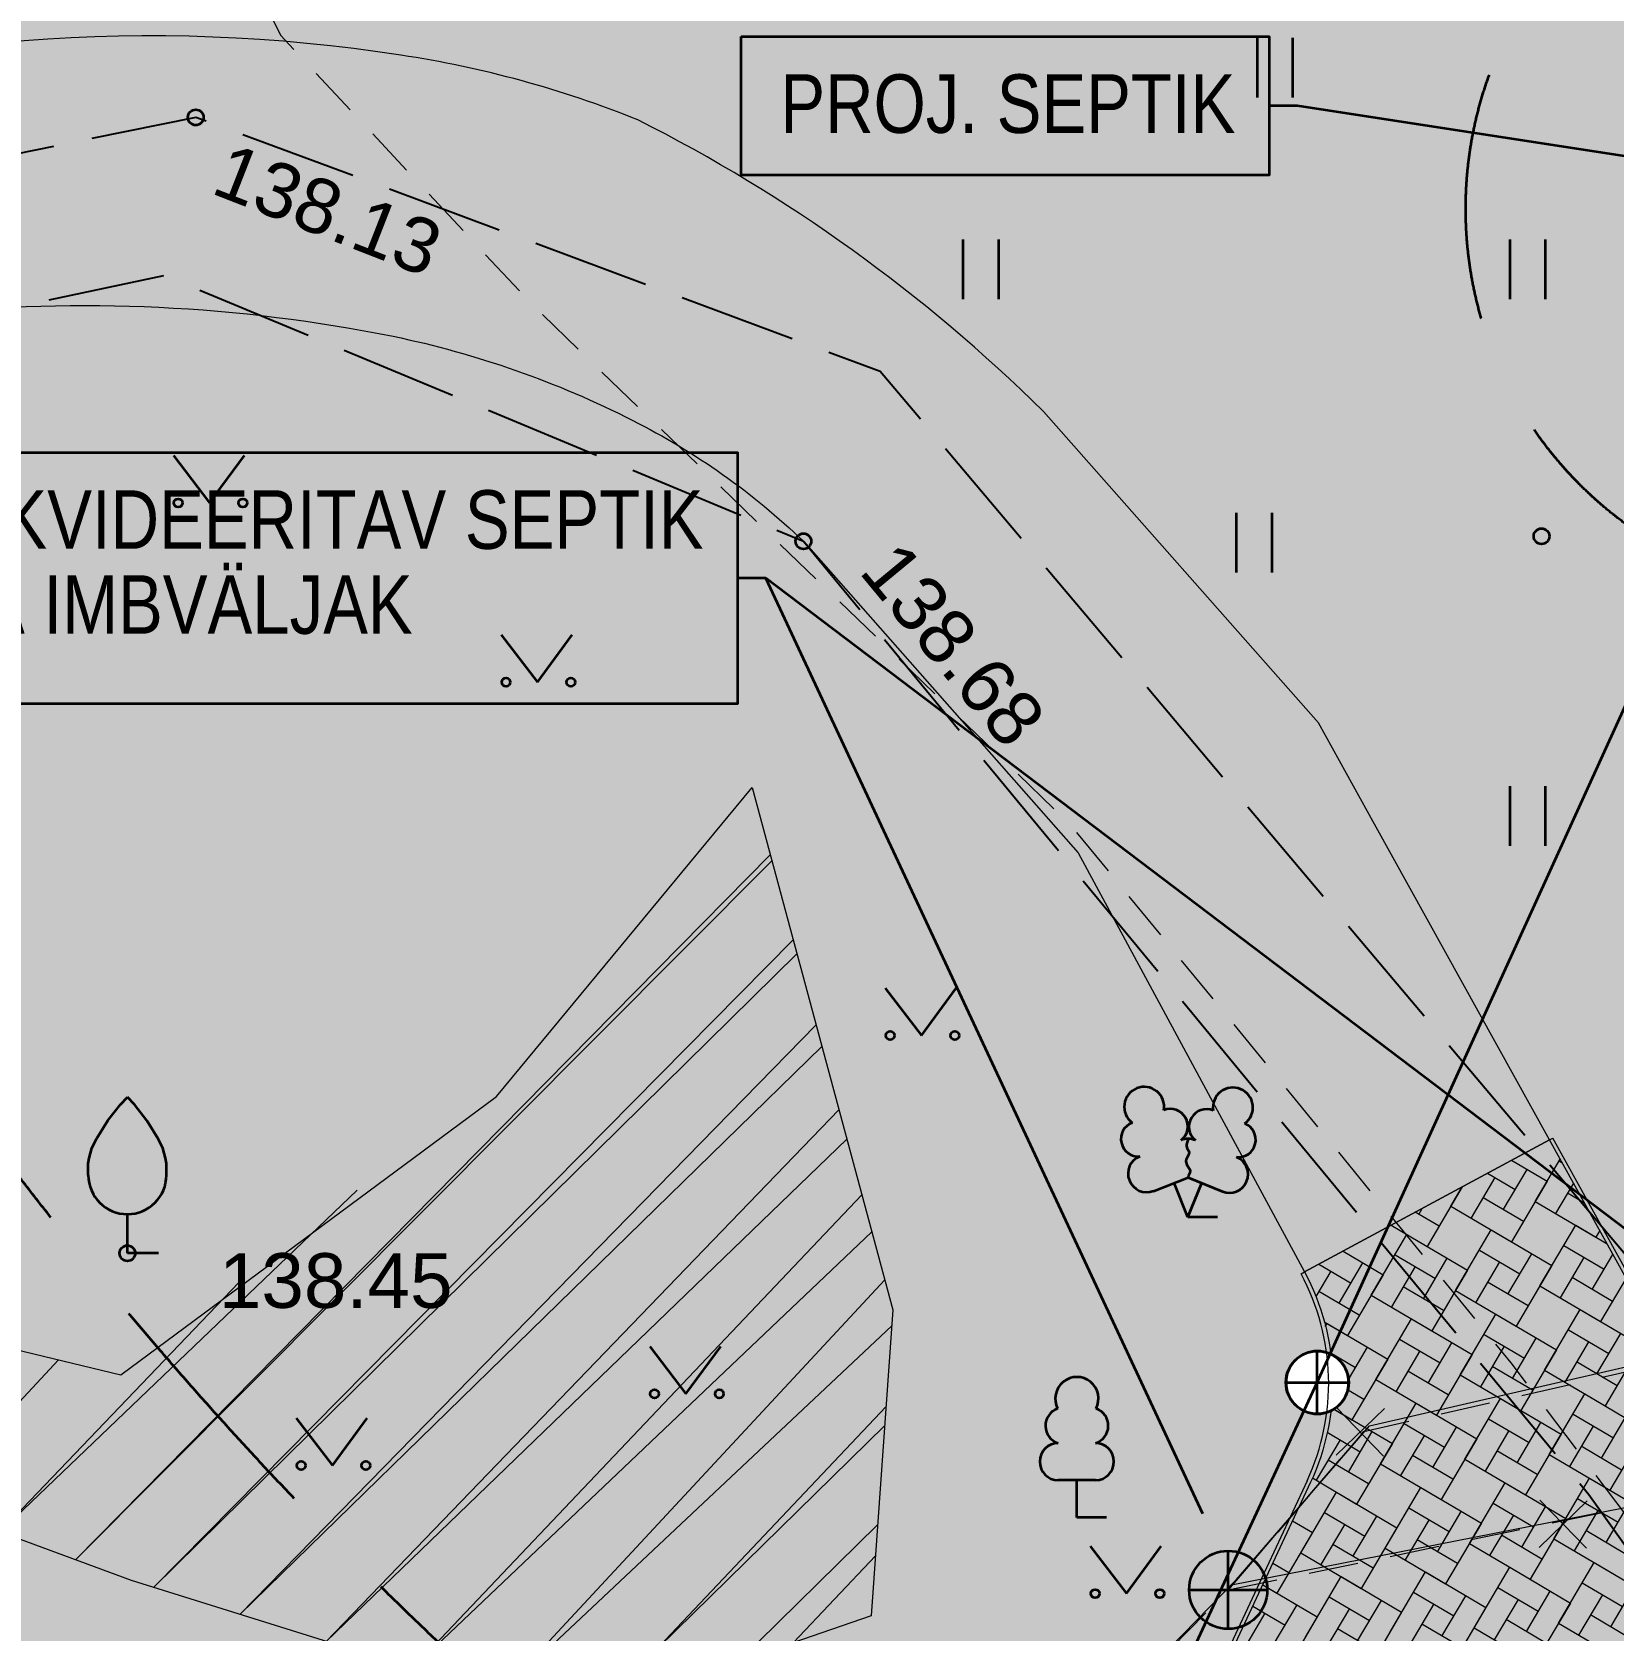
# Model space of a CAD drawing. Header units: millimetres. Extents: x 368386 to 996118, y -334862 to 250838.
# Drawn here: x 764866 to 785105, y -80723 to -60261 of the extents above; entities that cross this region are included whole.
import ezdxf

# ---------------------------------------------------------------- set-up
doc = ezdxf.new("R2010")
doc.units = ezdxf.units.MM
doc.header["$MEASUREMENT"] = 0
for name, pattern in [('HIDDEN', [4762.5, 3175, -1587.5]), ('Long Dashed', [1058.3333015441901, 634.9999904632571, -423.333311080933]), ('PINNASTEE', [2000, 1500, -500]), ('Wipeout_Contour', [1000, 0, -1000])]:
    doc.linetypes.add(name, pattern=pattern)
for name, color, linetype, lineweight, true_color in [('New_       asendi fill_Pen_No__149', 7, 'Continuous', 25, 0x186722), ('New__ASENDIPLAAN_Pen_No__102', 7, 'Continuous', 13, 0xcccccc), ('New__ASENDIPLAAN_Pen_No__181', 7, 'Continuous', 0, 0xe8e8e8), ('New_MPKAABEL_Pen_No__3', 7, 'Continuous', 18, 0xff6600), ('New_TEE#1_Pen_No__162', 7, 'Continuous', 25, 0xaaaaaa)]:
    doc.layers.add(name, color=color, linetype=linetype, lineweight=lineweight, true_color=true_color)
for name, color, linetype, lineweight in [('New_2D Drafting - General_Pen_No__1', 7, 'Continuous', 13), ('New__ASENDIPLAAN_Pen_No__1', 7, 'Continuous', 13), ('New__PRONTEX_TEKST_Pen_No__7', 7, 'Continuous', 35), ('New_ei pindi_Pen_No__7', 7, 'Continuous', 35), ('New_HALJASTUS#1_Pen_No__7', 7, 'Continuous', 35), ('New_KANAL_ELEMENDID_Pen_No__7', 7, 'Continuous', 35), ('New_Kanal_proj_kinnistu_Pen_No__36', 34, 'Continuous', 35), ('New_Kanal_proj_kinnistu_Pen_No__75', 6, 'Continuous', 20), ('New_KKAEV_Pen_No__7', 7, 'Continuous', 35), ('New_korgus-EH2000#1_Pen_No__1', 7, 'Continuous', 13), ('New_korgus-EH2000#1_Pen_No__7', 7, 'Continuous', 35), ('New_KTRASS_Pen_No__75', 6, 'Continuous', 20), ('New_LIKV_TORUSTIK_Pen_No__1', 7, 'Continuous', 13), ('New_likvideeritav_Pen_No__1', 7, 'Continuous', 13), ('New_PUU_Pen_No__7', 7, 'Continuous', 35)]:
    doc.layers.add(name, color=color, linetype=linetype, lineweight=lineweight)
doc.layers.add('New_KANAL_ELEMENDID', color=7, linetype='Continuous')
doc.styles.add('GENERATED_STYLE_1', font='')
doc.styles.add('GENERATED_STYLE_2', font='')
doc.styles.get('GENERATED_STYLE_1').set_extended_font_data('Arial')
doc.styles.get('GENERATED_STYLE_2').set_extended_font_data('Arial Narrow')
doc.linetypes.add('Kanal11', pattern='A,0,[1,TRN_EP_AS-4-01_V01_Abihoone-Asendiplaan1.Shx,S=13.49206349206349,R=0,X=0,Y=0],-2650,0', length=2650)
doc.linetypes.add('Ristid', pattern='A,0,[3,TRN_EP_AS-4-01_V01_Abihoone-Asendiplaan1.Shx,S=2000,R=0,X=0,Y=0],-2000,0', length=2000)

# ---------------------------------------------------------------- blocks, each defined once
blk = doc.blocks.new('*X1')
at = {"layer": 'New__ASENDIPLAAN_Pen_No__102', "color": 254, "linetype": 'Continuous', "lineweight": 13, "true_color": 0xcccccc}
for p, q in [((783498.8724931059, -74874.32731710466), (783851.6706971982, -75082.55254021418)), ((783699.1856889944, -75340.90950697346), (784004.1557054023, -74824.19557345491)), ((783807.2694439397, -74707.99122421308), (784262.5126721615, -74976.68058165886)), ((784110.0276639576, -75235.03754841814), (784428.676403027, -74695.14761000841)), ((784414.9976803655, -74718.3236148996), (784454.4135508747, -74741.58727762703)), ((783174.643891396, -75049.20232370356), (782725.016730864, -75811.01039084342)), ((783029.9867472718, -75294.29645732486), (783174.6438913961, -75049.20232370353)), ((783593.313730439, -74930.06753201025), (783288.343714031, -75446.7814655288)), ((784262.5126721615, -74976.68058165886), (783805.0576475495, -75751.75148193668)), ((784597.3742236018, -74999.54306057832), (784368.3846307168, -75387.52255662209)), ((783029.9867472718, -75294.29645732486), (783805.0576475495, -75751.75148193668)), ((783957.5426557536, -75493.3945151774), (783440.828722235, -75188.42449876953)), ((784110.0276639576, -75235.03754841814), (784885.0985642353, -75692.49257302997)), ((784741.3211297333, -75259.27838614928), (784520.8696389208, -75129.16558986281)), ((782877.5017390678, -75552.65342408414), (782573.6816406047, -75373.3355957794)), ((782619.1447723086, -75400.16841588021), (782663.608627315, -75324.83283472923)), ((782009.2047394927, -76433.59628291732), (782466.6597641046, -75658.52538263949)), ((782265.2846897711, -75539.67168867096), (782725.016730864, -75811.01039084342)), ((782466.6597641046, -75658.52538263949), (783241.7306643823, -76115.9804072513)), ((783089.2456561783, -76374.33737401057), (783546.7006807904, -75599.26647373276)), ((783546.7006807904, -75599.26647373276), (784321.7715810679, -76056.72149834457)), ((784169.2865728642, -76315.07846510386), (784626.7415974761, -75540.00756482602)), ((784626.7415974761, -75540.00756482602), (785028.228708592, -75776.9694946715)), ((784934.7698647513, -75608.33396171828), (784885.0985642353, -75692.49257302997)), ((781648.4907881034, -75872.34387445416), (782161.6897476966, -76175.23931615805)), ((783394.2156725862, -75857.62344049203), (783910.9296061047, -76162.5934568999)), ((783758.4445979008, -76420.95042365917), (784063.4146143087, -75904.23649014064)), ((784474.2565892721, -75798.36453158529), (784990.9705227906, -76103.33454799317)), ((784838.4855145867, -76361.69151475246), (785103.467685326, -75912.72941228827)), ((781340.0938372697, -76038.67996734574), (781750.8477727334, -76281.11127471339)), ((781598.3627645295, -76539.46824147266), (781903.3327809374, -76022.75430795412)), ((782572.5317226598, -76069.3673576027), (782267.5617062518, -76586.08129112126)), ((782314.1747559006, -75916.88234939876), (782830.8886894191, -76221.85236580664)), ((782678.4036812151, -76480.20933256592), (782983.373697623, -75963.49539904737)), ((783241.7306643823, -76115.9804072513), (782784.2756397704, -76891.05130752914)), ((783652.5726393455, -76010.10844869596), (783347.6026229375, -76526.82238221452)), ((784321.7715810679, -76056.72149834457), (783864.316556456, -76831.79239862239)), ((784732.6135560313, -75950.84953978923), (784427.6435396234, -76467.56347330779)), ((781492.4908059741, -76128.62626650944), (781300.6662497687, -76453.63664670952)), ((782161.6897476966, -76175.23931615805), (781704.2347230847, -76950.31021643589)), ((784016.80156466, -76573.43543186312), (783500.0876311415, -76268.46541545524)), ((784169.2865728642, -76315.07846510386), (784944.3574731419, -76772.53348971567)), ((785096.8424813458, -76514.17652295639), (784580.1285478274, -76209.20650654851)), ((785272.1655059007, -76217.12486285825), (784944.3574731419, -76772.53348971567)), ((781856.7197312886, -76691.9532496766), (781340.0057977702, -76386.98323326872)), ((782009.2047394927, -76433.59628291732), (782784.2756397704, -76891.05130752914)), ((782936.7606479743, -76632.69434076986), (782420.0467144559, -76327.72432436197)), ((783089.2456561783, -76374.33737401057), (783864.316556456, -76831.79239862239)), ((783148.5045650849, -77454.37829069629), (783605.959589697, -76679.30739041846)), ((783605.959589697, -76679.30739041846), (784381.0304899745, -77136.76241503027)), ((784228.5454817706, -77395.11938178955), (784686.0005063826, -76620.04848151174)), ((784686.0005063826, -76620.04848151174), (785461.0714066603, -77077.50350612355)), ((781406.91437083, -76774.82860693471), (781704.2347230847, -76950.31021643589)), ((781422.11802672, -76838.08157011446), (781445.8777563255, -76797.82520823194)), ((781445.8777563255, -76797.82520823194), (782220.9486566032, -77255.28023284375)), ((782068.4636483993, -77513.63719960302), (782525.9186730112, -76738.5662993252)), ((782525.9186730112, -76738.5662993252), (783300.9895732889, -77196.02132393702)), ((783453.4745814928, -76937.66435717772), (783970.1885150113, -77242.6343735856)), ((784533.5154981785, -76878.40544827099), (785050.229431697, -77183.37546467887)), ((784897.7444234932, -77441.73243143815), (785202.714439901, -76925.0184979196)), ((781657.6216734361, -77619.50915815837), (781962.5916898439, -77102.79522463982)), ((782373.4336648072, -76996.92326608447), (782890.1475983257, -77301.89328249234)), ((782737.6625901217, -77560.25024925162), (783042.6326065296, -77043.53631573307)), ((783711.8315482521, -77090.14936538166), (783406.8615318441, -77606.86329890022)), ((783817.7035068074, -77500.99134034489), (784122.6735232153, -76984.27740682634)), ((784381.0304899745, -77136.76241503027), (783923.5754653626, -77911.8333153081)), ((784791.8724649377, -77030.89045647494), (784486.9024485298, -77547.60438999349)), ((785461.0714066603, -77077.50350612355), (785003.6163820483, -77852.57440640137)), ((781484.9884129404, -77169.26395826269), (781810.10668164, -77361.15219139909)), ((781551.7497148807, -77208.66718319515), (781501.5598766165, -77293.70435851377)), ((782220.9486566032, -77255.28023284375), (781763.4936319913, -78030.35113312159)), ((782631.7906315664, -77149.4082742884), (782326.8206151584, -77666.12220780697)), ((783300.9895732889, -77196.02132393702), (782843.534548677, -77971.09222421484)), ((785156.1013902522, -77594.21743964209), (784639.3874567338, -77289.24742323422)), ((781915.9786401952, -77771.9941663623), (781511.3049699332, -77533.15149568129)), ((782068.4636483993, -77513.63719960302), (782843.534548677, -77971.09222421484)), ((782996.0195568809, -77712.73525745557), (782479.3056233625, -77407.76524104769)), ((783148.5045650849, -77454.37829069629), (783923.5754653626, -77911.8333153081)), ((784076.0604735666, -77653.47634854882), (783559.3465400481, -77348.50633214094)), ((784228.5454817706, -77395.11938178955), (785003.6163820483, -77852.57440640137)), ((784287.8043906773, -78475.16029847527), (784745.2594152892, -77700.08939819745)), ((784745.2594152892, -77700.08939819745), (785520.3303155669, -78157.54442280927)), ((781494.3123304257, -77896.20591019047), (781505.1366652321, -77877.86612491767)), ((781496.0826243695, -77872.52233445388), (781763.4936319913, -78030.35113312159)), ((781505.1366652321, -77877.86612491767), (782280.2075655098, -78335.32114952948)), ((782127.7225573059, -78593.67811628875), (782585.1775819178, -77818.60721601092)), ((782585.1775819178, -77818.60721601092), (783360.2484821955, -78276.06224062273)), ((783207.7634739915, -78534.419207382), (783665.2184986036, -77759.34830710417)), ((783665.2184986036, -77759.34830710417), (784440.2893988811, -78216.803331716)), ((784592.7744070851, -77958.44636495672), (785109.4883406037, -78263.41638136459)), ((782432.6925737138, -78076.96418277019), (782949.4065072323, -78381.93419917807)), ((782796.9214990283, -78640.29116593733), (783101.8915154362, -78123.5772324188)), ((783512.7334903994, -78017.70527386344), (784029.4474239179, -78322.67529027132)), ((783876.962415714, -78581.0322570306), (784181.932432122, -78064.31832351205)), ((784851.1313738443, -78110.93137316065), (784546.1613574364, -78627.64530667922)), ((784957.0033323998, -78521.77334812387), (785261.9733488075, -78005.05941460533)), ((785520.3303155669, -78157.54442280927), (785062.875290955, -78932.6153230871)), ((781611.0086237873, -78288.70809988087), (781306.0386073794, -78805.42203339943)), ((781445.8671741262, -78191.23987356493), (781869.3655905466, -78441.1931080848)), ((781716.8805823427, -78699.55007484408), (782021.8505987505, -78182.83614132553)), ((782280.2075655098, -78335.32114952948), (781822.7525408979, -79110.3920498073)), ((782691.049540473, -78229.44919097412), (782386.079524065, -78746.16312449268)), ((783360.2484821955, -78276.06224062273), (782902.7934575836, -79051.13314090057)), ((783771.0904571587, -78170.19028206739), (783466.1204407507, -78686.90421558594)), ((784440.2893988811, -78216.803331716), (783982.8343742692, -78991.87423199382)), ((785215.3602991588, -78674.25835632782), (784698.6463656405, -78369.28833991993)), ((781975.2375491018, -78852.03508304802), (781458.5236155834, -78547.06506664015)), ((783055.2784657875, -78792.77617414128), (782538.5645322691, -78487.8061577334)), ((783207.7634739915, -78534.419207382), (783982.8343742692, -78991.87423199382)), ((784135.3193824732, -78733.51726523454), (783618.6054489547, -78428.54724882667)), ((784287.8043906773, -78475.16029847527), (785062.875290955, -78932.6153230871)), ((781255.8503072478, -78775.80036902816), (781822.7525408979, -79110.3920498073)), ((782127.7225573059, -78593.67811628875), (782902.7934575836, -79051.13314090057)), ((784347.0632995839, -79555.20121516098), (784804.5183241958, -78780.13031488315)), ((784804.5183241958, -78780.13031488315), (785579.5892244735, -79237.58533949497)), ((781106.9405495267, -79732.97794188118), (781564.3955741386, -78957.90704160336)), ((781564.3955741386, -78957.90704160336), (782339.4664744163, -79415.36206621518)), ((782186.9814662124, -79673.71903297445), (782644.4364908243, -78898.64813269662)), ((782644.4364908243, -78898.64813269662), (783419.507391102, -79356.10315730843)), ((783267.0223828981, -79614.4601240677), (783724.4774075102, -78839.38922378988)), ((783724.4774075102, -78839.38922378988), (784499.5483077877, -79296.8442484017)), ((782491.9514826203, -79157.00509945588), (783008.6654161388, -79461.97511586377)), ((783571.992399306, -79097.74619054915), (784088.7063328245, -79402.71620695702)), ((783936.2213246207, -79661.0731737163), (784241.1913410285, -79144.35924019775)), ((784652.0333159917, -79038.48728164242), (785168.7472495103, -79343.4572980503)), ((785016.2622413064, -79601.81426480958), (785321.2322577141, -79085.10033129103)), ((781003.5135731492, -79323.57902120097), (781259.4255577307, -79474.62097512193)), ((781670.2675326938, -79368.74901656657), (781365.2975162859, -79885.46295008513)), ((781411.9105659346, -79216.26400836263), (781928.6244994531, -79521.23402477051)), ((781776.1394912492, -79779.59099152978), (782081.109507657, -79262.87705801125)), ((782750.3084493795, -79309.49010765983), (782445.3384329715, -79826.20404117838)), ((782856.1804079348, -79720.33208262305), (783161.1504243427, -79203.6181491045)), ((783419.507391102, -79356.10315730843), (782962.0523664901, -80131.17405758626)), ((783830.3493660653, -79250.23119875308), (783525.3793496573, -79766.94513227165)), ((784499.5483077877, -79296.8442484017), (784042.0932831758, -80071.91514867952)), ((784910.390282751, -79190.97228984635), (784605.420266343, -79707.68622336492)), ((781259.4255577307, -79474.62097512193), (780801.9705331188, -80249.69187539975)), ((782339.4664744163, -79415.36206621518), (781882.0114498044, -80190.43296649301)), ((783114.537374694, -79872.81709082698), (782597.8234411756, -79567.8470744191)), ((784194.5782913798, -79813.55818192025), (783677.8643578613, -79508.58816551237)), ((784347.0632995839, -79555.20121516098), (785122.1341998616, -80012.6562397728)), ((785274.6192080654, -79754.29927301352), (784757.905274547, -79449.32925660563)), ((781106.9405495267, -79732.97794188118), (781882.0114498044, -80190.43296649301)), ((782034.4964580083, -79932.07599973373), (781517.7825244899, -79627.10598332585)), ((782186.9814662124, -79673.71903297445), (782962.0523664901, -80131.17405758626)), ((783267.0223828981, -79614.4601240677), (784042.0932831758, -80071.91514867952)), ((780954.4555413228, -79991.33490864046), (780748.475672474, -79869.76341635508)), ((782246.240375119, -80753.75994966015), (782703.6953997309, -79978.68904938233)), ((782703.6953997309, -79978.68904938233), (783478.7663000086, -80436.14407399415)), ((783326.2812918046, -80694.50104075341), (783783.7363164166, -79919.43014047558)), ((783783.7363164166, -79919.43014047558), (784558.8072166942, -80376.8851650874)), ((784406.3222084903, -80635.2421318467), (784863.7772331022, -79860.17123156886)), ((784863.7772331022, -79860.17123156886), (785638.84813338, -80317.6262561807)), ((780620.9567221365, -80142.85561393213), (780801.9705331188, -80249.69187539975)), ((780620.9567221365, -80142.85561393209), (781318.6844666373, -80554.66189180763)), ((781166.1994584333, -80813.0188585669), (781623.6544830452, -80037.94795828906)), ((781623.6544830452, -80037.94795828906), (782398.7253833229, -80495.40298290088)), ((783631.2513082125, -80177.78710723485), (784147.965241731, -80482.75712364273)), ((784711.2922248982, -80118.52819832813), (785228.0061584167, -80423.49821473601)), ((785075.5211502129, -80681.8551814953), (785380.4911666206, -80165.14124797675)), ((780493.4377717989, -80415.94781150916), (780907.8424916741, -80660.53385036295)), ((780755.3574834702, -80918.89081712223), (781060.3274998781, -80402.1768836037)), ((781471.1694748412, -80296.30492504833), (781987.8834083597, -80601.27494145621)), ((781835.3984001558, -80859.6319082155), (782140.3684165636, -80342.91797469695)), ((782809.5673582861, -80389.53102434553), (782504.5973418781, -80906.2449578641)), ((782551.2103915268, -80237.0460161416), (783067.9243250454, -80542.01603254947)), ((782915.4393168414, -80800.37299930875), (783220.4093332493, -80283.6590657902)), ((783889.6082749718, -80330.27211543878), (783584.6382585638, -80846.98604895735)), ((783995.4802335271, -80741.11409040201), (784300.450249935, -80224.40015688346)), ((784558.8072166942, -80376.8851650874), (784101.3521920823, -81151.95606536523)), ((784969.6491916574, -80271.01320653208), (784664.6791752495, -80787.72714005063)), ((780649.4855249149, -80508.04884215901), (780344.5155085069, -81024.76277567758)), ((781318.6844666373, -80554.66189180763), (780861.2294420254, -81329.73279208544)), ((781729.5264416004, -80448.78993325226), (781424.5564251925, -80965.50386677083)), ((782398.7253833229, -80495.40298290088), (781941.270358711, -81270.47388317871)), ((783478.7663000086, -80436.14407399415), (783021.3112753966, -81211.21497427196)), ((784253.8372002863, -80893.59909860595), (783737.1232667678, -80588.62908219807)), ((785333.8781169719, -80834.34018969923), (784817.1641834535, -80529.37017329136)), ((782093.7553669149, -81012.11691641943), (781577.0414333965, -80707.14690001155)), ((783173.7962836006, -80952.85800751268), (782657.0823500822, -80647.88799110481)), ((783326.2812918046, -80694.50104075341), (784101.3521920823, -81151.95606536523)), ((784406.3222084903, -80635.2421318467), (785181.393108768, -81092.69715645851))]:
    blk.add_line(p, q, dxfattribs=at)

msp = doc.modelspace()

# ---------------------------------------------------------------- hatches: boundary and pattern name
at = {"layer": 'New_       asendi fill_Pen_No__149', "linetype": 'Continuous', "lineweight": 0, "true_color": 0x061908}
h = msp.add_hatch(color=98, dxfattribs=at)
h.paths.add_polyline_path([(802345.6257092145, -38322.05182827363), (677945.6257091912, -100972.0518277148), (697685.6257091819, -113562.0518284972), (725141.8797725517, -157386.0399905721), (747105.6257092238, -214022.0518284599), (773035.6257092752, -233162.0518281246), (849485.6257092285, -225922.0518279011), (847735.6257092286, -145332.0518280502)])
h.paths.add_polyline_path([(757638.7082695107, -147399.2778626392, -0.0006564119768535498), (757597.248581513, -147430.1463600797)], flags=0)
h.paths.add_polyline_path([(781623.1830728371, -112523.2600048446, 0.0599555899640497), (781750.4009111881, -112778.3101978391, 0.7851663409812334), (783932.82217312, -111999.1406781342, 0.05995558996405283), (783869.7476740469, -111721.1899866295, 0.9999999999999997)], flags=0)
at = {"layer": 'New__ASENDIPLAAN_Pen_No__181', "linetype": 'Continuous', "lineweight": 0, "true_color": 0xe8e8e8}
msp.add_hatch(color=254, dxfattribs=at).paths.add_polyline_path([(699340.7646368695, -112422.7998418125, 0.02546073835163982), (698921.6981446419, -115530.2768582549), (703744.0407512026, -123208.9979008183, -0.03887202843307743), (702832.4323581739, -115853.6332386911, -0.03742157822841388), (703282.4696697416, -112504.2869289281, -0.03573776392279675), (704611.5884263125, -107962.294471525, -0.02765071000608543), (708261.6032882693, -99521.92543636875, -0.02002411947369439), (710387.9444156366, -95602.47043552334, -0.02898342446858303), (713073.6414532134, -91639.1082242419, -0.07773333684247212), (720047.4955151809, -84906.23302538529, -0.02827130160652296), (723989.9652858387, -82532.03092124654, -0.009347188014355592), (728115.843406648, -80452.08988133777, 0.004507260523818014), (740779.4003360049, -74146.97772709474, 0.009020572752989972), (753203.2432587454, -67532.81268233877, -0.01170486656368708), (755981.6472728777, -66040.04414377687, -0.04092998121297451), (759298.9656662478, -64684.85347294837, -0.05165219896947422), (763468.7033522084, -63872.40312326048, -0.07619102556771316), (769491.0474670142, -64157.83867633104, -0.06666932271223226), (772556.5176411842, -65234.67482177966, -0.07492772385449879), (774741.6257092806, -66781.05182807246), (778260.0638679237, -70770.3082778296), (781155.3428645998, -76138.32672088449), (784291.1540398939, -74447.00461950173), (782049.9187232727, -70402.95810063173), (781332.6104302615, -69108.65933432388), (777814.1722142453, -65119.40271941785, 0.078030869869757), (772622.8711221854, -61385.97427366972, 0.05834907599235419), (769589.3066429513, -60558.43969052557, 0.1171653581726586), (760032.3265512206, -61309.07281028067, 0.03841684021918827), (756890.05364172, -62617.31607198954, 0.01101994394536065), (754220.1088756481, -64050.8761584224, -0.007635366795423511), (745848.9115286466, -68525.56925785098, -0.002975020184551572), (736487.0956635542, -73268.6849290801, 0.004823366210694588), (726601.5321549594, -78287.79694669333, 0.02252482288492878), (721140.6843378145, -81429.29230258027, 0.0311511183356719), (715078.4167063466, -85994.05718894195, 0.01688784410462784), (712257.7508858663, -88508.25704746632, 0.01672738621550994), (711237.4469064273, -89547.70342399462, 0.04222389868453461), (710603.8885250064, -90337.73836365122, 0.060801129602056), (704662.352552374, -98642.96577618211, 0.03514811948028023), (701045.2300871176, -106603.5809946209, 0.04204878289610606)])
at = {"layer": 'New__PRONTEX_TEKST_Pen_No__7', "linetype": 'Continuous', "lineweight": 35}
for points in [[(779966.6574379039, -79184.17725387312), (780170.5281015561, -79916.68100982255), (779740.1086881832, -79289.89226698226)], [(780280.8669173933, -79591.0878894041), (780484.2863852932, -80323.71707215259), (780054.2530995404, -79696.66334755073)]]:
    msp.add_hatch(color=7, dxfattribs=at).paths.add_polyline_path(points)
at = {"layer": 'New_Kanal_proj_kinnistu_Pen_No__75', "linetype": 'Continuous', "lineweight": 20}
h = msp.add_hatch(dxfattribs=at)
h.set_pattern_fill('JIS_LC_20_0001', color=6, style=0, pattern_type=2)
h.set_pattern_definition([(45, (-640523628.114811, -6432857147.434388), (-707.1067811865477, 707.1067811865477), []), (45, (-640523608.114811, -6432857147.434388), (-707.1067811865477, 707.1067811865477), [])])
h.paths.add_polyline_path([(735416.1197426106, -83585.6444998766), (738688.8578199391, -88901.11742123315), (740282.7151112101, -93495.77445025841), (762393.0659326102, -102888.2731371681), (767213.9073631802, -98868.16681876132), (766796.860076192, -96918.72282094607), (753132.031325305, -89848.88133268157), (753790.9949782147, -88705.23030358652), (756947.5268803613, -80445.12962038911), (760695.9097462782, -78079.13042838968), (766141.0348148161, -80089.18222460247), (771794.2518008017, -81856.64327769823), (775609.3057731009, -80539.71236805714), (775886.7616630701, -76623.57370510048), (774083.2826070796, -69934.95013612605), (771097.2923198092, -73469.79860450423), (766002.3029270192, -77455.32040438897), (758961.7946628091, -75757.17157545782), (756074.5693125605, -72853.92759601868)])

# ---------------------------------------------------------------- linework, layer by layer
at = {"layer": 'New_2D Drafting - General_Pen_No__1', "color": 7, "linetype": 'Continuous', "lineweight": 13}
for p, q in [((784291.1540398939, -74447.00461950175), (784334.8869339182, -74422.7675821363)), ((785496.5055089687, -76518.77219167001), (784334.8869339181, -74422.7675821363)), ((781111.3357720787, -76162.06225980498), (781155.3428645998, -76138.3267208845)), ((781187.8727297289, -78810.58138264378), (779439.6753027374, -82554.48827547651))]:
    msp.add_line(p, q, dxfattribs=at)
at = {"layer": 'New__ASENDIPLAAN_Pen_No__1', "color": 7, "linetype": 'Continuous', "lineweight": 13, "flags": 128}
msp.add_lwpolyline([(740779.4003360049, -74146.97772709474, 0.009020572752989972), (753203.2432587454, -67532.81268233877, -0.01170486656368708), (755981.6472728777, -66040.04414377687, -0.04092998121297451), (759298.9656662478, -64684.85347294837, -0.05165219896947422), (763468.7033522084, -63872.40312326048, -0.07619102556771316), (769491.0474670142, -64157.83867633104, -0.06666932271223226), (772556.5176411842, -65234.67482177966, -0.07492772385449879), (774741.6257092806, -66781.05182807246), (778260.0638679237, -70770.3082778296), (781155.3428645998, -76138.32672088449), (784291.1540398939, -74447.00461950173), (782049.9187232727, -70402.95810063173), (781332.6104302615, -69108.65933432388), (777814.1722142453, -65119.40271941785, 0.078030869869757), (772622.8711221854, -61385.97427366972, 0.05834907599235419), (769589.3066429513, -60558.43969052557, 0.1171653581726586), (760032.3265512206, -61309.07281028067, 0.03841684021918827), (756890.05364172, -62617.31607198954, 0.01101994394536065), (754220.1088756481, -64050.8761584224, -0.007635366795423511), (745848.9115286466, -68525.56925785098, -0.002975020184551572), (736487.0956635542, -73268.6849290801, 0.004823366210694588)], format="xyb", dxfattribs=at)
msp.add_lwpolyline([(781155.3428645998, -76138.3267208845, -0.2371756086258266), (781233.1770588203, -78831.73599834763), (779484.9796318287, -82575.64289118044), (781568.6348401282, -83548.5946173198), (782493.7612791036, -83979.63543276033), (787931.2526240238, -86523.11361125432), (786286.8679666797, -90052.37654900264), (787149.8738774549, -90454.4757135897), (800310.368210732, -82945.97384619598), (797801.0025096994, -78012.7347385766), (796282.1756759788, -75026.82507059892), (790933.6149555712, -78078.35772127617, -0.4178513852653455), (785452.7726149445, -76543.00922903566), (784291.1540398939, -74447.00461950175)], format="xyb", close=True, dxfattribs=at)
at = {"layer": 'New__PRONTEX_TEKST_Pen_No__7', "color": 7, "linetype": 'Continuous', "lineweight": 35}
for p, q in [((781064.1608820838, -61206.21749247708), (780704.1608820978, -61206.21749247708)), ((787356.8230721244, -62175.24148385324), (781064.1608820838, -61206.21749247708)), ((774261.8130054866, -67254.22198652574), (773901.8130055006, -67254.22198652574)), ((774261.8130054866, -67254.22198652574), (773901.8130055006, -67254.22198652574)), ((786362.1207344654, -76426.5284049446), (774261.8130054866, -67254.22198652574)), ((779853.3830630436, -79237.03475996203), (774261.8130054866, -67254.22198652574))]:
    msp.add_line(p, q, dxfattribs=at)
at = {"layer": 'New__PRONTEX_TEKST_Pen_No__7', "color": 7, "linetype": 'Continuous', "lineweight": 35, "flags": 128}
for points in [[(773946.1458753172, -60318.17179034748), (780703.6533827736, -60318.17179034748), (780703.6533827736, -62093.69731555977), (773946.1458753172, -62093.69731555977)], [(763272.038107792, -65643.71721121766), (773899.6657353669, -65643.71721121766), (773899.6657353669, -68865.18868292964), (763272.038107792, -68865.18868292964)], [(763272.038107792, -65643.71721121766), (773899.6657353669, -65643.71721121766), (773899.6657353669, -68865.18868292964), (763272.038107792, -68865.18868292964)]]:
    msp.add_lwpolyline(points, close=True, dxfattribs=at)
at = {"layer": 'New_ei pindi_Pen_No__7', "color": 7, "linetype": 'HIDDEN', "lineweight": 35}
msp.add_circle((788219.4498052663, -62524.68412417271), 5000, dxfattribs=at)
at = {"layer": 'New_HALJASTUS#1_Pen_No__7', "color": 7, "linetype": 'Continuous', "lineweight": 35}
for p, q in [((780548.7828152797, -60337.54322911898), (780548.7828152797, -61098.65893843869)), ((781003.8387934288, -60337.54322911898), (781003.8387934288, -61098.65893843869)), ((776782.0977201296, -62919.49397373298), (776782.0977201296, -63680.60968305269)), ((777237.1536982788, -62919.49397373298), (777237.1536982788, -63680.60968305269)), ((783782.0977201296, -62919.49397373298), (783782.0977201296, -63680.60968305269)), ((784237.1536982788, -62919.49397373298), (784237.1536982788, -63680.60968305269)), ((766675.907381166, -65684.81857191125), (767139.3121608377, -66291.52485682914)), ((767139.3121608377, -66291.52485682914), (767584.8936797662, -65684.81857191125)), ((780282.0977201296, -66419.49397373298), (780282.0977201296, -67180.6096830527)), ((780737.1536982788, -66419.49397373298), (780737.1536982788, -67180.6096830527)), ((770872.068394379, -67979.59412589023), (771335.4731740507, -68586.30041080812)), ((771335.4731740507, -68586.30041080812), (771781.0546929792, -67979.59412589023)), ((783782.0977201296, -69919.49397373298), (783782.0977201296, -70680.6096830527)), ((784237.1536982788, -69919.49397373298), (784237.1536982788, -70680.6096830527)), ((775789.4445816597, -72503.58021865884), (776252.8493613314, -73110.28650357673)), ((776252.8493613314, -73110.28650357673), (776698.43088026, -72503.58021865884)), ((772773.4538541951, -77093.1313266168), (773236.8586338668, -77699.83761153469)), ((773236.8586338668, -77699.83761153469), (773682.4401527953, -77093.1313266168)), ((768249.4677606116, -78011.0415476496), (768712.8725402832, -78617.74783256749)), ((768712.8725402832, -78617.74783256749), (769158.4540592118, -78011.0415476496)), ((778412.04521566, -79650.16694414715), (778875.4499953317, -80256.87322906504)), ((778875.4499953317, -80256.87322906504), (779321.0315142602, -79650.16694414715))]:
    msp.add_line(p, q, dxfattribs=at)
for centre in [(766738.2887938835, -66291.52485682914), (767567.070419023, -66291.52485682914), (770934.4498070965, -68586.30041080812), (771763.231432236, -68586.30041080812), (775851.8259943773, -73110.28650357673), (776680.6076195168, -73110.28650357673), (772835.8352669126, -77699.83761153469), (773664.6168920521, -77699.83761153469), (768311.8491733291, -78617.74783256749), (769140.6307984686, -78617.74783256749), (778474.4266283775, -80256.87322906504), (779303.208253517, -80256.87322906504)]:
    msp.add_circle(centre, 55.00591521184057, dxfattribs=at)
at = {"layer": 'New_Kanal_proj_kinnistu_Pen_No__75', "color": 6, "linetype": 'Continuous', "lineweight": 20, "flags": 128}
msp.add_lwpolyline([(735416.1197426106, -83585.6444998766), (756074.5693125605, -72853.92759601868), (758961.7946628091, -75757.17157545782), (766002.3029270192, -77455.32040438897), (770813.500506159, -73893.37952482796), (774083.2826070796, -69934.95013612605), (775886.7616630701, -76623.57370510048), (775609.3057731009, -80539.71236805714), (771794.2518008017, -81856.64327769823), (766141.0348148161, -80089.18222460247), (760695.9097462782, -78079.13042838968), (756947.5268803613, -80445.12962038911), (753790.9949782147, -88705.23030358652), (753132.031325305, -89848.88133268157), (766796.860076192, -96918.72282094607), (767213.9073631802, -98868.16681876132), (762393.0659326102, -102888.2731371681), (740282.7151112101, -93495.77445025841), (738688.8578199391, -88901.11742123315)], close=True, dxfattribs=at)
at = {"layer": 'New_KKAEV_Pen_No__7', "color": 7, "linetype": 'Continuous', "lineweight": 35}
for p, q in [((780179.6257092461, -80709.05182837794), (780179.6257092461, -79709.05182837794)), ((779679.6257092461, -80209.05182837794), (780679.6257092461, -80209.05182837794))]:
    msp.add_line(p, q, dxfattribs=at)
msp.add_circle((780179.6257092461, -80209.05182837794), 500, dxfattribs=at)
at = {"layer": 'New_korgus-EH2000#1_Pen_No__7', "color": 7, "linetype": 'Continuous', "lineweight": 35}
for centre in [(766962.6257091837, -61354.0518279309), (774741.6257092806, -66781.05182807246), (784189.6257092555, -66717.0518278266), (766087.6257091837, -75898.05182862381)]:
    msp.add_circle(centre, 99.99999997671694, dxfattribs=at)
at = {"layer": 'New_KTRASS_Pen_No__75', "color": 6, "linetype": 'Long Dashed', "lineweight": 20, "flags": 128}
msp.add_lwpolyline([(769207.1519861307, -91644.16071261565), (769764.4555130352, -90825.0244655768), (780179.6257092461, -80209.05182837794)], dxfattribs=at)
at = {"layer": 'New_likvideeritav_Pen_No__1', "color": 7, "linetype": 'Continuous', "lineweight": 13, "flags": 128}
for points in [[(784773.9593468726, -79068.37938284565), (784157.3745599602, -79666.28609342565)], [(784764.6203087064, -79675.62513077696), (784166.7135981264, -79059.04034456302)]]:
    msp.add_lwpolyline(points, dxfattribs=at)
at = {"layer": 'New_PUU_Pen_No__7', "color": 7, "linetype": 'Continuous', "lineweight": 35}
for p, q in [((779220.6257093309, -75103.05182776699), (779665.6257092797, -74928.05182795326)), ((779660.625709275, -75438.05182772974), (779485.6257092285, -74998.05182731996)), ((779660.625709275, -75438.05182772974), (779840.6257093262, -74998.05182731996)), ((779665.6257092797, -74928.05182795326), (780105.6257092238, -75108.05182765523)), ((766087.6257091837, -75898.05182862381), (766087.6257091837, -75398.05182862381)), ((780040.6257092797, -75438.05182772974), (779660.625709275, -75438.05182772974)), ((766487.625709207, -75898.05182862381), (766087.6257091837, -75898.05182862381)), ((778481.6257092713, -78805.05182828108), (778001.6257092899, -78805.05182828108)), ((778241.6257092806, -79280.05182790855), (778241.6257092806, -78805.05182828108)), ((778621.6257092853, -79280.05182790855), (778241.6257092806, -79280.05182790855))]:
    msp.add_line(p, q, dxfattribs=at)
at = {"layer": 'New_PUU_Pen_No__7', "color": 7, "linetype": 'Continuous', "lineweight": 35, "flags": 128}
for points in [[(765587.6257091837, -74898.05182862381), (765587.6257091837, -74748.05182825128), (765597.6257091931, -74683.05182877282), (765632.6257092257, -74553.05182888458), (765692.6257091651, -74433.05182877282), (765837.6257091837, -74198.05182843754), (765997.6257092163, -73993.05182836304), (766087.6257091837, -73898.05182862381)], [(766587.6257091837, -74898.05182862381), (766587.6257091837, -74748.05182825128), (766577.6257091744, -74683.05182877282), (766542.6257091418, -74553.05182888458), (766482.6257092024, -74433.05182877282), (766337.6257091837, -74198.05182843754), (766177.6257091512, -73993.05182836304), (766087.6257091837, -73898.05182862381)], [(779665.6257092797, -74433.0518278415), (779645.625709261, -74508.05182802776), (779645.625709261, -74528.05182758073), (779655.6257092704, -74558.0518278415), (779675.625709289, -74593.05182799051), (779680.6257092936, -74613.05182754347), (779665.6257092797, -74648.05182769248), (779640.6257092564, -74698.05182750622), (779635.6257092517, -74723.05182787875), (779640.6257092564, -74738.05182754347), (779650.6257092657, -74768.05182780424), (779685.6257092983, -74828.05182739446), (779690.625709303, -74848.05182787875), (779685.6257092983, -74868.05182743171), (779670.6257092843, -74903.05182758073), (779665.6257092797, -74928.05182795326)]]:
    msp.add_lwpolyline(points, dxfattribs=at)
at = {"layer": 'New_PUU_Pen_No__7', "color": 7, "linetype": 'Continuous', "lineweight": 35}
for centre, radius, start, end in [((779103.5084411972, -74023.8310706607), 255.7953282704323, 111.5026944050923, 232.5173111120536), ((779103.5084415202, -74023.8310709646), 255.795328133442, 350.4855555576011, 111.5001722354948), ((780239.4714721226, -74032.58479427794), 255.7953285867491, 67.61680291077454, 188.6314194386708), ((780239.4714719242, -74032.58479435722), 255.7953282744851, 306.5996639027018, 67.61428057293539), ((779438.1421931186, -74274.41590129134), 223.9927859218447, 308.504120676293, 111.5724656116789), ((779901.2813427545, -74278.95359467536), 224.7893405315927, 67.70160369936653, 230.512620363672), ((779029.6918955708, -74435.32060569881), 223.9928249398014, 111.4304088191135, 274.4986808151839), ((780306.9377547919, -74445.1630530009), 223.9928268535865, 264.6182962192287, 67.68656500339715), ((779664.6433816506, -74670.67636038623), 237.5000002271552, 66.7655166494776, 111.5014915516563), ((779134.3105979656, -74879.59533607346), 237.5000001776549, 111.5014332731556, 291.5003611512171), ((780195.4847291174, -74887.77273586078), 237.4999998535633, 247.6166139390919, 67.61554154598159), ((766087.6257091837, -74898.05182862381), 500, 180, 0), ((778241.6257086172, -77760.05182742426), 276.9702146443543, 332.5798989668221, 207.4201001650043), ((778071.5739356255, -78107.47346359806), 232.5734174691028, 109.0217355677273, 253.1415398861063), ((778411.7100900584, -78107.47408168236), 232.563371677067, 286.8508162166827, 70.98590921547179), ((778004.1323230165, -78567.5584417578), 237.50661412825, 90.00160103260987, 269.395296614368), ((778479.1190955447, -78567.5584417578), 237.50661412825, 270.604703385632, 89.99839896739016)]:
    msp.add_arc(centre, radius, start, end, dxfattribs=at)

# ---------------------------------------------------------------- block references
at = {"layer": 'New__ASENDIPLAAN_Pen_No__102', "color": 254, "linetype": 'Continuous', "lineweight": 13, "true_color": 0xcccccc}
msp.add_blockref('*X1', (0, 0), dxfattribs=at)

# ---------------------------------------------------------------- texts
at = {"layer": 'New__PRONTEX_TEKST_Pen_No__7', "color": 7, "linetype": 'Continuous', "lineweight": 35, "insert": (774446.1458753172, -60803.20023003581), "char_height": 750, "attachment_point": 1, "style": 'GENERATED_STYLE_2'}
msp.add_mtext('\\A1;{\\pql;\\fArial Narrow|b0|i0|c0|p34;PROJ. SEPTIK}', dxfattribs=at)
at = {"layer": 'New__PRONTEX_TEKST_Pen_No__7', "color": 7, "linetype": 'Continuous', "lineweight": 35, "insert": (763772.038107792, -66128.745650906), "char_height": 750, "attachment_point": 1, "line_spacing_factor": 0.870429710211118, "style": 'GENERATED_STYLE_2'}
msp.add_mtext('\\A1;{\\pql;\\fArial Narrow|b0|i0|c0|p34;LIKVIDEERITAV SEPTIK\\P\\pql;\\fArial Narrow|b0|i0|c0|p34;JA IMBV\\fArial Narrow|b0|i0|c0|p34;ÄLJAK}', dxfattribs=at)
msp.add_mtext('\\A1;{\\pql;\\fArial Narrow|b0|i0|c0|p34;LIKVIDEERITAV SEPTIK\\P\\pql;\\fArial Narrow|b0|i0|c0|p34;JA IMBV\\fArial Narrow|b0|i0|c0|p34;ÄLJAK}', dxfattribs=at)
at = {"layer": 'New_korgus-EH2000#1_Pen_No__1', "color": 7, "linetype": 'Continuous', "lineweight": 13, "char_height": 700.0000000000001, "attachment_point": 1, "style": 'GENERATED_STYLE_1'}
for s, insert, rotation in [('\\A1;{\\pql;\\fArial|b0|i0|c0|p34; 138.13 }', (767137.9004371911, -61566.35207765245), 338.6450829340927), ('\\A1;{\\pql;\\fArial|b0|i0|c0|p34; 138.68 }', (775803.962496424, -66516.48287864715), 309.60302518836045)]:
    msp.add_mtext(s, dxfattribs=dict(at, insert=insert, rotation=rotation))
at = {"layer": 'New_korgus-EH2000#1_Pen_No__1', "color": 7, "linetype": 'Continuous', "lineweight": 13, "insert": (766987.625709207, -75898.0518284748), "char_height": 700.0000000000001, "attachment_point": 1, "style": 'GENERATED_STYLE_1'}
msp.add_mtext('\\A1;{\\pql;\\fArial|b0|i0|c0|p34; 138.45 }', dxfattribs=at)

# ---------------------------------------------------------------- next in the draw order: wipeouts: each hides what was drawn before it
at = {"color": 254, "linetype": 'Wipeout_Contour', "lineweight": 0, "ltscale": 25125091.22310442}
msp.add_wipeout([(781719.5104768575, -77514.16568226463), (781704.1387011373, -77436.88654761112), (781673.9858785254, -77364.09119471259), (781630.2107649931, -77298.57710703558), (781574.4956136291, -77242.86195590443), (781508.9815264178, -77199.08684260494), (781436.1861730536, -77168.93401976026), (781358.9070381672, -77153.56224357433), (781280.1139155013, -77153.56224357433), (781202.8347806149, -77168.93401976026), (781130.0394272507, -77199.08684260494), (781064.5253400394, -77242.86195590443), (781008.8101886754, -77298.57710703558), (780965.0350751431, -77364.09119471259), (780934.8822525312, -77436.88654761112), (780919.510476811, -77514.16568226463), (780919.510476811, -77592.95880562908), (780934.8822525312, -77670.23794028259), (780965.0350751431, -77743.03329318113), (781008.8101886754, -77808.54738085813), (781064.5253400394, -77864.26253198928), (781130.0394272507, -77908.03764528877), (781202.8347806149, -77938.19046813346), (781280.1139155013, -77953.56224431939), (781358.9070381672, -77953.56224431939), (781436.1861730536, -77938.19046813346), (781508.9815264178, -77908.03764528877), (781574.4956136291, -77864.26253198928), (781630.2107649931, -77808.54738085813), (781673.9858785254, -77743.03329318113), (781704.1387011373, -77670.23794028259), (781719.5104768575, -77592.95880562908)], dxfattribs=at).dxf.layer = 'New_KANAL_ELEMENDID'

# ---------------------------------------------------------------- next in the draw order: linework, layer by layer
at = {"layer": 'New_2D Drafting - General_Pen_No__1', "color": 7, "linetype": 'Continuous', "lineweight": 13}
msp.add_arc((778514.9173133377, -77562.4590561128), 2950.000000000062, 334.9700272765581, 28.34052051158825, dxfattribs=at)
at = {"layer": 'New_ei pindi_Pen_No__7', "color": 7, "linetype": 'HIDDEN', "lineweight": 35}
msp.add_circle((804441.0361594596, -44567.67403289028), 50000, dxfattribs=at)
at = {"layer": 'New_KANAL_ELEMENDID_Pen_No__7', "color": 7, "linetype": 'Continuous', "lineweight": 35}
for p, q in [((781319.5104768343, -77953.56224431939), (781319.5104768343, -77153.56224357433)), ((780919.510476811, -77553.56224394686), (781719.5104768575, -77553.56224394686))]:
    msp.add_line(p, q, dxfattribs=at)
at = {"layer": 'New_KANAL_ELEMENDID_Pen_No__7', "color": 7, "linetype": 'Continuous', "lineweight": 35, "flags": 128}
msp.add_lwpolyline([(781719.5104768575, -77514.16568226463), (781704.1387011373, -77436.88654761112), (781673.9858785254, -77364.09119471259), (781630.2107649931, -77298.57710703558), (781574.4956136291, -77242.86195590443), (781508.9815264178, -77199.08684260494), (781436.1861730536, -77168.93401976026), (781358.9070381672, -77153.56224357433), (781280.1139155013, -77153.56224357433), (781202.8347806149, -77168.93401976026), (781130.0394272507, -77199.08684260494), (781064.5253400394, -77242.86195590443), (781008.8101886754, -77298.57710703558), (780965.0350751431, -77364.09119471259), (780934.8822525312, -77436.88654761112), (780919.510476811, -77514.16568226463), (780919.510476811, -77592.95880562908), (780934.8822525312, -77670.23794028259), (780965.0350751431, -77743.03329318113), (781008.8101886754, -77808.54738085813), (781064.5253400394, -77864.26253198928), (781130.0394272507, -77908.03764528877), (781202.8347806149, -77938.19046813346), (781280.1139155013, -77953.56224431939), (781358.9070381672, -77953.56224431939), (781436.1861730536, -77938.19046813346), (781508.9815264178, -77908.03764528877), (781574.4956136291, -77864.26253198928), (781630.2107649931, -77808.54738085813), (781673.9858785254, -77743.03329318113), (781704.1387011373, -77670.23794028259), (781719.5104768575, -77592.95880562908)], close=True, dxfattribs=at)
at = {"layer": 'New_KANAL_ELEMENDID_Pen_No__7', "color": 7, "linetype": 'Continuous', "lineweight": 35}
msp.add_circle((781319.5104768343, -77553.56224394686), 401.9354289630428, dxfattribs=at)
at = {"layer": 'New_Kanal_proj_kinnistu_Pen_No__36', "color": 34, "linetype": 'Kanal11', "lineweight": 35}
for points in [[(781319.5104768343, -77553.56224394686), (787740.8688747633, -63448.61893031099)], [(776345.8139084355, -88266.46468743036), (781319.5104768343, -77553.56224394686)]]:
    msp.add_lwpolyline(points, dxfattribs=at)
at = {"layer": 'New_KTRASS_Pen_No__75', "color": 6, "linetype": 'Long Dashed', "lineweight": 20, "flags": 128}
for points in [[(781913.1884367049, -78182.7967134426), (780179.6257092461, -80209.05182837794), (781913.1884367049, -78182.7967134426), (797105.6257092238, -74713.05182810227)], [(780179.6257092461, -80209.05182837794), (797538.6257091847, -76614.05182770739)]]:
    msp.add_lwpolyline(points, dxfattribs=at)
at = {"layer": 'New_LIKV_TORUSTIK_Pen_No__1', "color": 7, "linetype": 'Ristid', "lineweight": 13}
for points in [[(773450.7372937474, -87083.39702106366), (780279.6393744025, -80082.04290039188), (781985.6567964266, -78107.09258123583), (797035.9220349306, -74643.42083177812)], [(797685.9885864501, -76715.19907611705), (780221.7604973662, -80148.58281753308)]]:
    msp.add_lwpolyline(points, dxfattribs=at)
at = {"layer": 'New_likvideeritav_Pen_No__1', "color": 7, "linetype": 'Continuous', "lineweight": 13, "flags": 128}
for points in [[(782177.9613727405, -77887.5587128238), (781561.376585828, -78485.46542340379)], [(782168.6223345742, -78494.8044607551), (781570.7156239942, -77878.21967454116)]]:
    msp.add_lwpolyline(points, dxfattribs=at)
at = {"layer": 'New_MPKAABEL_Pen_No__3', "color": 30, "linetype": 'Long Dashed', "lineweight": 18, "true_color": 0xff6600, "flags": 128}
msp.add_lwpolyline([(765889.6257092089, -55326.05182799796), (765680.6257091772, -56409.0518285642), (766934.6257092508, -58062.05182849715), (768048.625709194, -60303.05182795326), (771281.6257092014, -63763.051827916), (778151.6257091968, -70405.05182790855), (783794.6257092368, -77300.05182839284), (789085.6257092052, -84299.05182822893), (792050.6257091726, -93588.05182810227), (791709.6257092741, -97267.05182857165), (791260.6257092517, -98263.051827916), (790351.6257092666, -99526.05182818422), (787334.6257092741, -101977.0518285344), (782298.4881761328, -103990.9541471983), (778049.6257092415, -104103.051827767), (776632.6257092257, -105120.0518277595), (775893.625709166, -104726.0518283705), (774727.6257091977, -103563.0518277297)], dxfattribs=at)
at = {"layer": 'New_TEE#1_Pen_No__162', "color": 253, "linetype": 'PINNASTEE', "lineweight": 25, "true_color": 0xaaaaaa, "flags": 128}
msp.add_lwpolyline([(794045.6257091679, -99439.05182789365), (792927.6257092676, -86931.051828445), (787942.6257092815, -79094.05182815442), (775725.6257092191, -64608.05182858655), (766962.6257091837, -61354.0518279309), (756948.6257092173, -63398.05182862381), (746010.6257092517, -68983.05182858655), (731032.6257092489, -76593.05182799051), (718023.6257091707, -83834.05182837794), (709565.6257091865, -93385.05182835559), (711080.6257092005, -94383.05182895908), (718886.6257091828, -85752.0518279756), (732061.6257092294, -78226.05182837049), (745894.6257092135, -71247.05182808737), (757719.625709167, -65248.05182825128), (766558.6257092033, -63378.05182813952), (774741.6257092806, -66781.05182807246), (784795.6257091679, -78987.05182831088), (791230.6257092238, -88015.05182824383), (791250.6257092424, -98776.05182818422)], close=True, dxfattribs=at)

doc.saveas('drawing.dxf')
